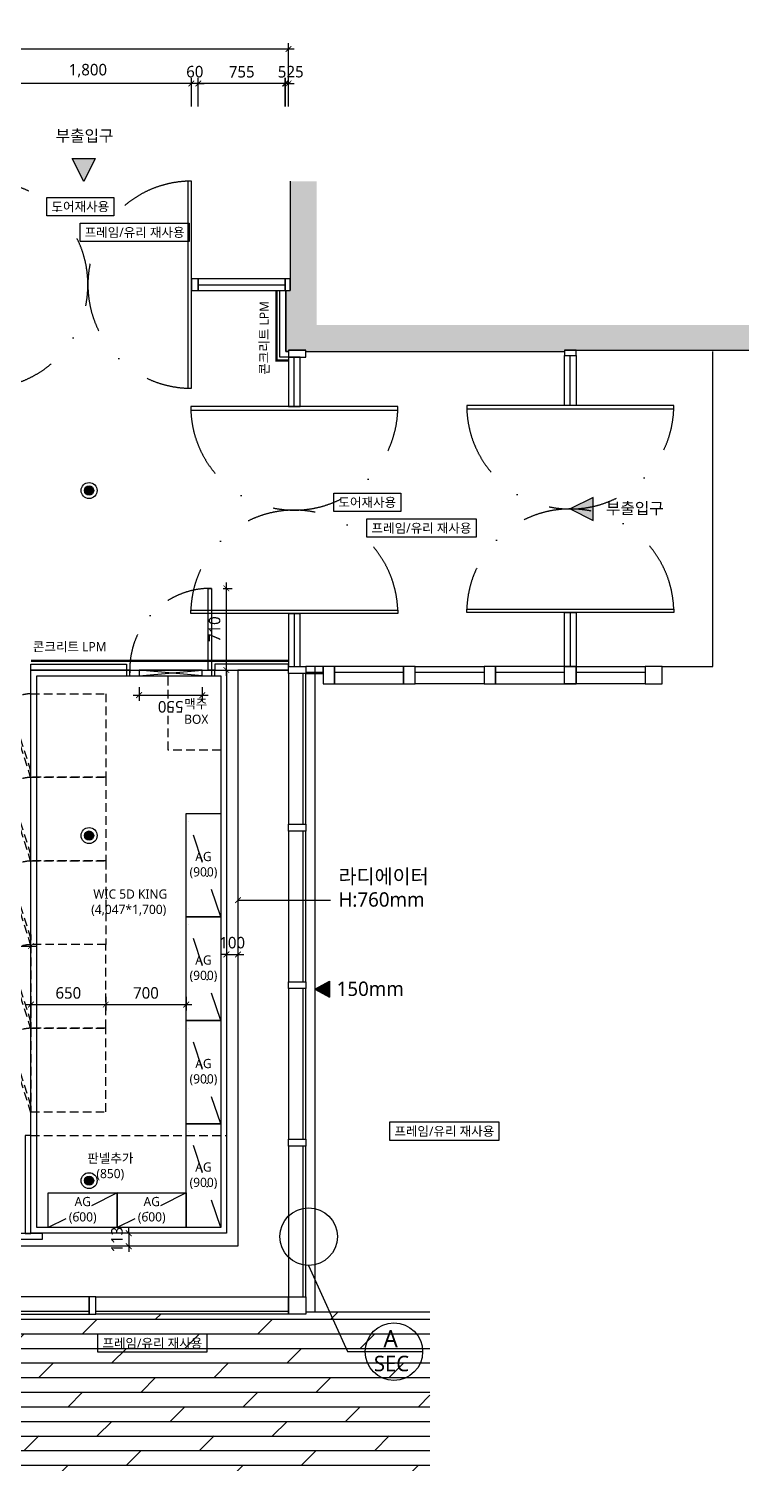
# Model space of a CAD drawing. Header units: millimetres. Extents: x 549809 to 590893, y -72589 to -33182.
# Drawn here: x 570831 to 577029, y -65355 to -52882 of the extents above; entities that cross this region are included whole.
import ezdxf

# ---------------------------------------------------------------- set-up
doc = ezdxf.new("R2010")
doc.units = ezdxf.units.MM
doc.linetypes.add('DASHDOT', pattern=[1, 0.5, -0.25, 0, -0.25])
doc.linetypes.add('HIDDEN', pattern=[0.375, 0.25, -0.125])
for name, color, linetype in [('CEILING', 2, 'Continuous'), ('DIM', 7, 'Continuous'), ('DOOR', 5, 'Continuous'), ('FUR', 6, 'Continuous'), ('HATCH', 6, 'Continuous'), ('LA', 8, 'Continuous'), ('LAYER2', 3, 'Continuous'), ('layout', 2, 'Continuous'), ('text', 7, 'Continuous'), ('TXT', 7, 'Continuous'), ('WALL', 2, 'Continuous'), ('WIN', 4, 'Continuous'), ('집기', 5, 'Continuous')]:
    doc.layers.add(name, color=color, linetype=linetype)
doc.styles.get("Standard").update_dxf_attribs({"font": 'malgun.ttf'})
doc.styles.add('맑은고딕', font='malgun.ttf')
doc.dimstyles.new('DIM_기본(50)', dxfattribs={"dimscale": 50, "dimtxt": 2, "dimasz": 1, "dimexe": 1, "dimexo": 2, "dimgap": 1, "dimtad": 1, "dimtoh": 1, "dimdec": 0, "dimzin": 0, "dimdsep": 46, "dimlunit": 6, "dimtxsty": '맑은고딕', "dimblk": 'ARCHTICK', "dimcen": 1, "dimdle": 1, "dimclrd": 1, "dimclre": 1, "dimclrt": 7, "dimadec": 0, "dimazin": 0, "dimtfac": 1, "dimtdec": 0, "dimtix": 1, "dimtmove": 2, "dimatfit": 3, "dimldrblk": 'ARCHTICK', "dimfxl": 1, "dimtolj": 1, "dimtzin": 0, "dimlwd": -1, "dimlwe": -1, "dimarcsym": 0})

# ---------------------------------------------------------------- blocks, each defined once
blk = doc.blocks.new('_ArchTick')
at = {"color": 0, "linetype": 'ByBlock', "const_width": 0.15}
blk.add_lwpolyline([(-0.5, -0.5), (0.5, 0.5)], dxfattribs=at)
blk = doc.blocks.new('*D414')
at = {"layer": 'Defpoints', "color": 0, "transparency": 16777216}
for p in [(573066, -53358), (573066, -53658), (573091, -53658)]:
    blk.add_point(p, dxfattribs=at)
at = {"layer": 'DIM', "color": 1, "transparency": 16777216}
for p, q in [((573066, -53358), (573016, -53358)), ((573066, -53558), (573066, -53308)), ((573091, -53358), (573066, -53358)), ((573091, -53558), (573091, -53308)), ((573091, -53358), (573141, -53358))]:
    blk.add_line(p, q, dxfattribs=at)
at = {"layer": 'DIM', "color": 1, "transparency": 16777216, "xscale": 50, "yscale": 50, "zscale": 50}
blk.add_blockref('_ArchTick', (573066, -53358), dxfattribs=at)
at = {"layer": 'DIM', "color": 1, "transparency": 16777216, "xscale": 50, "yscale": 50, "zscale": 50, "rotation": 180}
blk.add_blockref('_ArchTick', (573091, -53358), dxfattribs=at)
at = {"layer": 'DIM', "color": 7, "transparency": 16777216, "insert": (573148, -53256), "char_height": 100, "attachment_point": 5, "style": '맑은고딕'}
blk.add_mtext('\\A1;25', dxfattribs=at)
blk = doc.blocks.new('*D415')
at = {"layer": 'Defpoints', "color": 0, "transparency": 16777216}
for p in [(573061, -53358), (573061, -53658), (573066, -53658)]:
    blk.add_point(p, dxfattribs=at)
at = {"layer": 'DIM', "color": 1, "transparency": 16777216}
for p, q in [((573061, -53358), (573011, -53358)), ((573061, -53558), (573061, -53308)), ((573066, -53358), (573061, -53358)), ((573066, -53558), (573066, -53308)), ((573066, -53358), (573116, -53358))]:
    blk.add_line(p, q, dxfattribs=at)
at = {"layer": 'DIM', "color": 1, "transparency": 16777216, "xscale": 50, "yscale": 50, "zscale": 50}
blk.add_blockref('_ArchTick', (573061, -53358), dxfattribs=at)
at = {"layer": 'DIM', "color": 1, "transparency": 16777216, "xscale": 50, "yscale": 50, "zscale": 50, "rotation": 180}
blk.add_blockref('_ArchTick', (573066, -53358), dxfattribs=at)
at = {"layer": 'DIM', "color": 7, "transparency": 16777216, "insert": (573035, -53257), "char_height": 100, "attachment_point": 5, "style": '맑은고딕'}
blk.add_mtext('\\A1;5', dxfattribs=at)
blk = doc.blocks.new('*D416')
at = {"layer": 'Defpoints', "color": 0, "transparency": 16777216}
for p in [(572306, -53358), (572306, -53658), (573061, -53658)]:
    blk.add_point(p, dxfattribs=at)
at = {"layer": 'DIM', "color": 1, "transparency": 16777216}
for p, q in [((573111, -53358), (572256, -53358)), ((572306, -53558), (572306, -53308)), ((573061, -53558), (573061, -53308))]:
    blk.add_line(p, q, dxfattribs=at)
at = {"layer": 'DIM', "color": 1, "transparency": 16777216, "xscale": 50, "yscale": 50, "zscale": 50, "rotation": 180}
blk.add_blockref('_ArchTick', (572306, -53358), dxfattribs=at)
at = {"layer": 'DIM', "color": 1, "transparency": 16777216, "xscale": 50, "yscale": 50, "zscale": 50}
blk.add_blockref('_ArchTick', (573061, -53358), dxfattribs=at)
at = {"layer": 'DIM', "color": 7, "transparency": 16777216, "insert": (572684, -53257), "char_height": 100, "attachment_point": 5, "style": '맑은고딕'}
blk.add_mtext('\\A1;755', dxfattribs=at)
blk = doc.blocks.new('*D417')
at = {"layer": 'Defpoints', "color": 0, "transparency": 16777216}
for p in [(572246, -53358), (572246, -53658), (572306, -53658)]:
    blk.add_point(p, dxfattribs=at)
at = {"layer": 'DIM', "color": 1, "transparency": 16777216}
for p, q in [((572246, -53358), (572196, -53358)), ((572246, -53558), (572246, -53308)), ((572306, -53358), (572246, -53358)), ((572306, -53558), (572306, -53308)), ((572306, -53358), (572356, -53358))]:
    blk.add_line(p, q, dxfattribs=at)
at = {"layer": 'DIM', "color": 1, "transparency": 16777216, "xscale": 50, "yscale": 50, "zscale": 50}
blk.add_blockref('_ArchTick', (572246, -53358), dxfattribs=at)
at = {"layer": 'DIM', "color": 1, "transparency": 16777216, "xscale": 50, "yscale": 50, "zscale": 50, "rotation": 180}
blk.add_blockref('_ArchTick', (572306, -53358), dxfattribs=at)
at = {"layer": 'DIM', "color": 7, "transparency": 16777216, "insert": (572276, -53256), "char_height": 100, "attachment_point": 5, "style": '맑은고딕'}
blk.add_mtext('\\A1;60', dxfattribs=at)
blk = doc.blocks.new('*D418')
at = {"layer": 'Defpoints', "color": 0, "transparency": 16777216}
for p in [(570446, -53358), (570446, -53658), (572246, -53658)]:
    blk.add_point(p, dxfattribs=at)
at = {"layer": 'DIM', "color": 1, "transparency": 16777216}
for p, q in [((572296, -53358), (570396, -53358)), ((570446, -53558), (570446, -53308)), ((572246, -53558), (572246, -53308))]:
    blk.add_line(p, q, dxfattribs=at)
at = {"layer": 'DIM', "color": 1, "transparency": 16777216, "xscale": 50, "yscale": 50, "zscale": 50, "rotation": 180}
blk.add_blockref('_ArchTick', (570446, -53358), dxfattribs=at)
at = {"layer": 'DIM', "color": 1, "transparency": 16777216, "xscale": 50, "yscale": 50, "zscale": 50}
blk.add_blockref('_ArchTick', (572246, -53358), dxfattribs=at)
at = {"layer": 'DIM', "color": 7, "transparency": 16777216, "insert": (571346, -53247), "char_height": 100, "attachment_point": 5, "style": '맑은고딕'}
blk.add_mtext('\\A1;1,800', dxfattribs=at)
blk = doc.blocks.new('*D425')
at = {"layer": 'Defpoints', "color": 0, "transparency": 16777216}
for p in [(573091, -53058), (559256, -53658), (573091, -53658)]:
    blk.add_point(p, dxfattribs=at)
at = {"layer": 'DIM', "color": 1, "transparency": 16777216}
for p, q in [((559256, -53558), (559256, -53008)), ((573091, -53558), (573091, -53008)), ((559206, -53058), (573141, -53058))]:
    blk.add_line(p, q, dxfattribs=at)
at = {"layer": 'DIM', "color": 1, "transparency": 16777216, "xscale": 50, "yscale": 50, "zscale": 50, "rotation": 180}
blk.add_blockref('_ArchTick', (559256, -53058), dxfattribs=at)
at = {"layer": 'DIM', "color": 1, "transparency": 16777216, "xscale": 50, "yscale": 50, "zscale": 50}
blk.add_blockref('_ArchTick', (573091, -53058), dxfattribs=at)
at = {"layer": 'DIM', "color": 7, "transparency": 16777216, "insert": (566174, -52947), "char_height": 100, "attachment_point": 5, "style": '맑은고딕'}
blk.add_mtext('\\A1;13,835', dxfattribs=at)
blk = doc.blocks.new('SDFASGASD')
at = {"layer": 'LAYER2'}
h = blk.add_hatch(color=4, dxfattribs=at)
h.dxf.hatch_style = 1
edge = h.paths.add_edge_path()
edge.add_arc((332844, -186723), 50, 0, 360)
at = {"layer": 'LA', "color": 2, "ltscale": 200}
blk.add_circle((332844, -186723), 86.4, dxfattribs=at)
at = {"layer": 'LAYER2', "color": 2}
blk.add_circle((332844, -186723), 50, dxfattribs=at)
blk = doc.blocks.new('watererer')
at = {"layer": 'CEILING', "color": 4, "xscale": 0.8, "yscale": 0.8, "zscale": 0.8}
for p in [(266668, 81653), (269368, 81653), (272068, 81653), (274768, 81653), (277468, 81653), (266668, 78653), (269368, 78653), (272068, 78653), (274768, 78653), (277468, 78653), (266668, 75653), (269368, 75653), (272068, 75653), (274768, 75653), (277468, 75653)]:
    blk.add_blockref('SDFASGASD', p, dxfattribs=at)
blk = doc.blocks.new('SECAAAAAAAAAAAAAAAAAAAAA')
at = {"layer": 'layout', "color": 7}
for p, q in [((536541, -74462), (536878, -75212)), ((536878, -75212), (537533, -75212))]:
    blk.add_line(p, q, dxfattribs=at)
for centre in [(536541, -74212), (537283, -75212)]:
    blk.add_circle(centre, 250, dxfattribs=at)
at = {"layer": 'layout', "color": 7, "style": '맑은고딕'}
for s, height, p in [('A', 150, (537192, -75174)), ('SEC', 135, (537109, -75383))]:
    blk.add_text(s, height=height, dxfattribs=at).set_placement(p)
blk = doc.blocks.new('*D254')
at = {"color": 1, "transparency": 16777216}
for p, q in [((587210, -72195), (587960, -72195)), ((587260, -72127), (587260, -72245)), ((587910, -72127), (587910, -72245))]:
    blk.add_line(p, q, dxfattribs=at)
at = {"layer": 'Defpoints', "color": 0, "transparency": 16777216}
for p in [(587260, -72027), (587910, -72027), (587910, -72195)]:
    blk.add_point(p, dxfattribs=at)
at = {"color": 1, "transparency": 16777216, "xscale": 50, "yscale": 50, "zscale": 50, "rotation": 180}
blk.add_blockref('_ArchTick', (587260, -72195), dxfattribs=at)
at = {"color": 1, "transparency": 16777216, "xscale": 50, "yscale": 50, "zscale": 50}
blk.add_blockref('_ArchTick', (587910, -72195), dxfattribs=at)
at = {"color": 7, "transparency": 16777216, "insert": (587585, -72094), "char_height": 100, "attachment_point": 5, "style": '맑은고딕'}
blk.add_mtext('\\A1;650', dxfattribs=at)
blk = doc.blocks.new('*D255')
at = {"color": 1, "transparency": 16777216}
for p, q in [((587860, -72195), (588660, -72195)), ((587910, -72127), (587910, -72245)), ((588610, -72127), (588610, -72245))]:
    blk.add_line(p, q, dxfattribs=at)
at = {"layer": 'Defpoints', "color": 0, "transparency": 16777216}
for p in [(587910, -72027), (588610, -72027), (588610, -72195)]:
    blk.add_point(p, dxfattribs=at)
at = {"color": 1, "transparency": 16777216, "xscale": 50, "yscale": 50, "zscale": 50, "rotation": 180}
blk.add_blockref('_ArchTick', (587910, -72195), dxfattribs=at)
at = {"color": 1, "transparency": 16777216, "xscale": 50, "yscale": 50, "zscale": 50}
blk.add_blockref('_ArchTick', (588610, -72195), dxfattribs=at)
at = {"color": 7, "transparency": 16777216, "insert": (588260, -72094), "char_height": 100, "attachment_point": 5, "style": '맑은고딕'}
blk.add_mtext('\\A1;700', dxfattribs=at)
blk = doc.blocks.new('*D256')
at = {"color": 1, "transparency": 16777216}
for p, q in [((588200, -69436), (588200, -69554)), ((588750, -69436), (588750, -69554)), ((588150, -69504), (588800, -69504))]:
    blk.add_line(p, q, dxfattribs=at)
at = {"layer": 'Defpoints', "color": 0, "transparency": 16777216}
for p in [(588200, -69336), (588750, -69336), (588750, -69504)]:
    blk.add_point(p, dxfattribs=at)
at = {"color": 1, "transparency": 16777216, "xscale": 50, "yscale": 50, "zscale": 50, "rotation": 180}
blk.add_blockref('_ArchTick', (588200, -69504), dxfattribs=at)
at = {"color": 1, "transparency": 16777216, "xscale": 50, "yscale": 50, "zscale": 50}
blk.add_blockref('_ArchTick', (588750, -69504), dxfattribs=at)
at = {"color": 7, "transparency": 16777216, "insert": (588475, -69605), "char_height": 100, "attachment_point": 5, "rotation": 180, "style": '맑은고딕'}
blk.add_mtext('\\A1;550', dxfattribs=at)
blk = doc.blocks.new('*D257')
at = {"color": 1, "transparency": 16777216}
for p, q in [((588930, -68576), (589009, -68576)), ((588959, -69336), (588959, -68526)), ((588930, -69286), (589009, -69286))]:
    blk.add_line(p, q, dxfattribs=at)
at = {"layer": 'Defpoints', "color": 0, "transparency": 16777216}
for p in [(588830, -68576), (588959, -68576), (588830, -69286)]:
    blk.add_point(p, dxfattribs=at)
at = {"color": 1, "transparency": 16777216, "xscale": 50, "yscale": 50, "zscale": 50}
for p, rotation in [((588959, -68576), 90), ((588959, -69286), 270)]:
    blk.add_blockref('_ArchTick', p, dxfattribs=dict(at, rotation=rotation))
at = {"color": 7, "transparency": 16777216, "insert": (588857, -68931), "char_height": 100, "attachment_point": 5, "rotation": 90, "style": '맑은고딕'}
blk.add_mtext('\\A1;710', dxfattribs=at)
blk = doc.blocks.new('*D446')
at = {"color": 1, "transparency": 16777216}
for p, q in [((572551, -60831), (572551, -60881)), ((572651, -60831), (572651, -60881)), ((572551, -60931), (572501, -60931)), ((572551, -60931), (572651, -60931)), ((572651, -60931), (572701, -60931))]:
    blk.add_line(p, q, dxfattribs=at)
at = {"layer": 'Defpoints', "color": 0, "transparency": 16777216}
for p in [(572551, -60931), (572651, -60931), (572651, -60931)]:
    blk.add_point(p, dxfattribs=at)
at = {"color": 1, "transparency": 16777216, "xscale": 50, "yscale": 50, "zscale": 50}
blk.add_blockref('_ArchTick', (572551, -60931), dxfattribs=at)
at = {"color": 1, "transparency": 16777216, "xscale": 50, "yscale": 50, "zscale": 50, "rotation": 180}
blk.add_blockref('_ArchTick', (572651, -60931), dxfattribs=at)
at = {"color": 7, "transparency": 16777216, "insert": (572601, -60829), "char_height": 100, "attachment_point": 5, "style": '맑은고딕'}
blk.add_mtext('\\A1;100', dxfattribs=at)
blk = doc.blocks.new('*D454')
at = {"color": 1, "transparency": 16777216}
for p, q in [((569506, -60858), (570901, -60858)), ((569556, -60758), (569556, -60808)), ((570851, -60758), (570851, -60808))]:
    blk.add_line(p, q, dxfattribs=at)
at = {"layer": 'Defpoints', "color": 0, "transparency": 16777216}
for p in [(569556, -60858), (570851, -60858), (570851, -60858)]:
    blk.add_point(p, dxfattribs=at)
at = {"color": 1, "transparency": 16777216, "xscale": 50, "yscale": 50, "zscale": 50, "rotation": 180}
blk.add_blockref('_ArchTick', (569556, -60858), dxfattribs=at)
at = {"color": 1, "transparency": 16777216, "xscale": 50, "yscale": 50, "zscale": 50}
blk.add_blockref('_ArchTick', (570851, -60858), dxfattribs=at)
at = {"color": 7, "transparency": 16777216, "insert": (570204, -60747), "char_height": 100, "attachment_point": 5, "style": '맑은고딕'}
blk.add_mtext('\\A1;1,295', dxfattribs=at)
blk = doc.blocks.new('*D460')
at = {"color": 1, "transparency": 16777216}
for p, q in [((571701, -63355), (571701, -63305)), ((571701, -63355), (571701, -63468)), ((571801, -63355), (571751, -63355)), ((571701, -63468), (571701, -63518)), ((571801, -63468), (571751, -63468))]:
    blk.add_line(p, q, dxfattribs=at)
at = {"layer": 'Defpoints', "color": 0, "transparency": 16777216}
for p in [(571701, -63355), (571701, -63468), (571701, -63468)]:
    blk.add_point(p, dxfattribs=at)
at = {"color": 1, "transparency": 16777216, "xscale": 50, "yscale": 50, "zscale": 50}
for p, rotation in [((571701, -63355), 270), ((571701, -63468), 90)]:
    blk.add_blockref('_ArchTick', p, dxfattribs=dict(at, rotation=rotation))
at = {"color": 7, "transparency": 16777216, "insert": (571599, -63411), "char_height": 100, "attachment_point": 5, "rotation": 90, "style": '맑은고딕'}
blk.add_mtext('\\A1;113', dxfattribs=at)
blk = doc.blocks.new('ae5styfjksrtxfgjhrstfgvjhkfyhilkuohij')
at = {"layer": 'DOOR', "color": 8}
for p, q in [((588750.1, -69335.7), (588200.1, -69285.7)), ((588200.1, -69335.7), (588750.1, -69285.7))]:
    blk.add_line(p, q, dxfattribs=at)
at = {"layer": '집기', "color": 8, "linetype": 'HIDDEN', "ltscale": 300}
for p, q in [((587063.1, -69551), (587044.2, -69557.4)), ((587260.1, -70228.7), (587044.2, -69557.4)), ((587260.1, -70166.6), (587063.1, -69551)), ((587063.1, -70278), (587044.2, -70284.4)), ((587260.1, -70955.7), (587044.2, -70284.4)), ((587260.1, -70893.6), (587063.1, -70278)), ((587063.1, -71005), (587044.2, -71011.4)), ((587260.1, -71682.7), (587044.2, -71011.4)), ((587260.1, -71620.6), (587063.1, -71005)), ((587063.1, -71732), (587044.2, -71738.4)), ((587260.1, -72409.7), (587044.2, -71738.4)), ((587260.1, -72347.6), (587063.1, -71732)), ((587063.1, -72459), (587044.2, -72465.4)), ((587260.1, -73136.7), (587044.2, -72465.4)), ((587260.1, -73074.6), (587063.1, -72459))]:
    blk.add_line(p, q, dxfattribs=at)
at = {"layer": '집기', "color": 8, "linetype": 'DASHDOT', "ltscale": 500}
for p, q in [((588910.1, -71432.7), (588610.1, -70532.7)), ((588910.1, -72332.7), (588610.1, -71432.7)), ((588910.1, -73232.7), (588610.1, -72332.7)), ((588910.1, -74132.7), (588610.1, -73232.7)), ((588010.1, -73832.7), (587410.1, -74132.7)), ((588610.1, -73832.7), (588010.1, -74132.7))]:
    blk.add_line(p, q, dxfattribs=at)
at = {"layer": '집기', "color": 7}
blk.add_lwpolyline([(588800.1, -69285.7), (588800.1, -68575.7), (588830.1, -68575.7), (588830.1, -69285.7)], close=True, dxfattribs=at)
at = {"layer": '집기', "color": 5}
for points in [[(588960.1, -69285.7), (588960.1, -74182.7), (587260.1, -74182.7), (587260.1, -69285.7)], [(588910.1, -69335.7), (588910.1, -74132.7), (587310.1, -74132.7), (587310.1, -69335.7)]]:
    blk.add_lwpolyline(points, close=True, dxfattribs=at)
at = {"layer": '집기', "color": 6}
for points in [[(588090.1, -69335.7), (588120.1, -69335.7), (588120.1, -69285.7), (588090.1, -69285.7)], [(588830.1, -69335.7), (588860.1, -69335.7), (588860.1, -69285.7), (588830.1, -69285.7)]]:
    blk.add_lwpolyline(points, close=True, dxfattribs=at)
at = {"layer": '집기', "color": 1}
blk.add_lwpolyline([(588200.1, -69335.7), (588750.1, -69335.7), (588750.1, -69285.7), (588200.1, -69285.7)], close=True, dxfattribs=at)
at = {"layer": '집기', "color": 8, "linetype": 'HIDDEN', "ltscale": 300}
for points in [[(588451.9, -69335.7), (588910.1, -69335.7), (588910.1, -69982.7), (588451.9, -69982.7)], [(587910.1, -69491.7), (587910.1, -70218.7), (587260.1, -70218.7), (587260.1, -69491.7)], [(587910.1, -70218.7), (587910.1, -70945.7), (587260.1, -70945.7), (587260.1, -70218.7)], [(587910.1, -70945.7), (587910.1, -71672.7), (587260.1, -71672.7), (587260.1, -70945.7)], [(587910.1, -72399.7), (587910.1, -71672.7), (587260.1, -71672.7), (587260.1, -72399.7)], [(587910.1, -73126.7), (587910.1, -72399.7), (587260.1, -72399.7), (587260.1, -73126.7)]]:
    blk.add_lwpolyline(points, close=True, dxfattribs=at)
at = {"layer": '집기', "color": 1, "linetype": 'Continuous', "ltscale": 300}
for points in [[(588910.1, -71432.7), (588610.1, -71432.7), (588610.1, -70532.7), (588910.1, -70532.7)], [(588910.1, -72332.7), (588610.1, -72332.7), (588610.1, -71432.7), (588910.1, -71432.7)], [(588910.1, -73232.7), (588610.1, -73232.7), (588610.1, -72332.7), (588910.1, -72332.7)], [(588910.1, -74132.7), (588610.1, -74132.7), (588610.1, -73232.7), (588910.1, -73232.7)], [(588010.1, -73832.7), (588010.1, -74132.7), (587410.1, -74132.7), (587410.1, -73832.7)], [(588610.1, -73832.7), (588610.1, -74132.7), (588010.1, -74132.7), (588010.1, -73832.7)]]:
    blk.add_lwpolyline(points, close=True, dxfattribs=at)
at = {"layer": '집기', "color": 4, "linetype": 'HIDDEN', "ltscale": 300}
blk.add_lwpolyline([(587260.1, -73332.7), (588960.1, -73332.7)], dxfattribs=at)
at = {"layer": '집기', "color": 1, "linetype": 'DASHDOT', "ltscale": 800}
blk.add_arc((588821.8, -69278.1), 702.4, 89.32191, 182.66045, dxfattribs=at)
at = {"layer": '집기', "color": 8, "linetype": 'HIDDEN', "ltscale": 300}
for centre in [(587282.8, -69924.2), (587282.8, -70651.2), (587282.8, -71378.2), (587282.8, -72105.2), (587282.8, -72832.2)]:
    blk.add_arc(centre, 433.1, 93.01471, 120.4927, dxfattribs=at)
at = {"layer": '집기', "color": 7, "insert": (588592.4, -69540.3), "char_height": 80, "width": 905.136, "attachment_point": 1, "style": '맑은고딕'}
blk.add_mtext('맥주\\PBOX', dxfattribs=at)
at = {"layer": '집기', "color": 7, "char_height": 80, "attachment_point": 5, "style": '맑은고딕'}
for s, insert in [('AG\\P(900)', (588760.1, -70982.7)), ('\\pxqc; WIC 5D KING\\P(4,047*1,700)', (588110.1, -71309.2)), ('AG\\P(900)', (588760.1, -71882.7)), ('AG\\P(900)', (588760.1, -72782.7)), ('AG\\P(900)', (588760.1, -73682.7)), ('AG\\P(600)', (587710.1, -73982.7)), ('AG\\P(600)', (588310.1, -73982.7))]:
    blk.add_mtext(s, dxfattribs=dict(at, insert=insert))
at = {"color": 1}
dim = blk.add_linear_dim(base=(588958.9, -68575.7), p1=(588830.1, -69285.7), p2=(588830.1, -68575.7), angle=90, dimstyle='DIM_기본(50)', dxfattribs=at)
dim.commit()
dim.dimension.update_dxf_attribs({"geometry": '*D257', "text_midpoint": (588856.9, -68930.7)})
for base, p1, p2, picture, middle in [((588750.1, -69503.7), (588200.1, -69335.7), (588750.1, -69335.7), '*D256', (588475.1, -69605.4)), ((587910.1, -72195.2), (587260.1, -72027.2), (587910.1, -72027.2), '*D254', (587585.1, -72093.5)), ((588610.1, -72195.2), (587910.1, -72027.2), (588610.1, -72027.2), '*D255', (588260.1, -72093.5))]:
    dim = blk.add_linear_dim(base=base, p1=p1, p2=p2, dimstyle='DIM_기본(50)', dxfattribs=at)
    dim.commit()
    dim.dimension.update_dxf_attribs({"geometry": picture, "text_midpoint": middle})

msp = doc.modelspace()

# ---------------------------------------------------------------- hatches: boundary and pattern name
at = {"layer": 'HATCH'}
h = msp.add_hatch(dxfattribs=at)
h.set_pattern_fill('ANSI33', color=8, scale=25)
h.set_pattern_definition([(45, (27613.27, 10827.93), (-112.2532, 112.2532), []), (45, (27725.52, 10827.93), (-112.2532, 112.2532), [79.375, -39.6875])])
h.paths.add_polyline_path([(568486.2, -55557.8), (568486.2, -55097.8), (562381.2, -55097.8), (562381.2, -55767.8), (562621.2, -55767.8), (562621.2, -55557.8)])
h.paths.add_polyline_path([(573336.2, -55457.8), (573336.2, -54207.8), (573106.2, -54207.8), (573106.2, -55157.8), (573066.2, -55157.8), (573066.2, -55687.8), (573091.2, -55687.8), (573091.2, -55677.8), (573241.2, -55677.8), (573241.2, -55687.8), (575491.2, -55687.8), (575491.2, -55677.8), (577281.2, -55677.8), (577281.2, -55457.8)])
h.paths.add_polyline_path([(558581.2, -55767.8), (558581.2, -55637.8), (559981.2, -55637.8), (559981.2, -55767.8), (561321.2, -55767.8), (561321.2, -55097.8), (558256.2, -55097.8), (558256.2, -55767.8)])
h = msp.add_hatch(dxfattribs=at)
h.set_pattern_fill('DOLMIT', color=8, scale=20, style=0)
h.set_pattern_definition([(0, (27613.27, 10827.93), (0, 127), []), (45, (27613.27, 10827.93), (-253.99983, 253.99983), [179.60512, -359.21024])])
h.paths.add_polyline_path([(574321.2, -66732.8), (574321.2, -64037.8), (573241.2, -64037.8), (573241.2, -64057.8), (569611.2, -64057.8), (569611.2, -64357.8), (569511.2, -64457.8), (568651.2, -64457.8), (568551.2, -64357.8), (568551.2, -64017.8), (568541.2, -64017.8), (568481.2, -64017.8), (568451.2, -63997.8), (565496.2, -63997.8), (565496.2, -64017.8), (565411.2, -64017.8), (565411.2, -63997.8), (562451.2, -63997.8), (562451.2, -64017.8), (562381.2, -64017.8), (562381.2, -64357.8), (562281.2, -64457.8), (561621.2, -64457.8), (561621.2, -66732.8)])
at = {"layer": 'layout'}
h = msp.add_hatch(color=1, dxfattribs=at)
h.dxf.hatch_style = 1
h.paths.add_polyline_path([(571310.7, -54210.9), (571210.7, -54010.9), (571410.7, -54010.9)])
h = msp.add_hatch(color=1, dxfattribs=at)
h.dxf.hatch_style = 1
h.paths.add_polyline_path([(575541.2, -57057.8), (575741.2, -57157.8), (575741.2, -56957.8)])
at = {"layer": 'TXT', "ltscale": 0.5}
msp.add_hatch(color=256, dxfattribs=at).paths.add_polyline_path([(573447.7, -61163.2), (573447.7, -61302.4), (573321.2, -61232.8)])

# ---------------------------------------------------------------- linework, layer by layer
at = {"color": 4}
for points in [[(572246.2, -55157.8), (572306.2, -55157.8), (572306.2, -55057.8), (572246.2, -55057.8)], [(573061.2, -55057.8), (572306.2, -55057.8), (572306.2, -55157.8), (573061.2, -55157.8)], [(573061.2, -55157.8), (573106.2, -55157.8), (573106.2, -55057.8), (573061.2, -55057.8)], [(573091.2, -55737.8), (573241.2, -55737.8), (573241.2, -55677.8), (573091.2, -55677.8)], [(573091.2, -56167.8), (573191.2, -56167.8), (573191.2, -55737.8), (573091.2, -55737.8)], [(575491.2, -55722.8), (575591.2, -55722.8), (575591.2, -55677.8), (575491.2, -55677.8)], [(575491.2, -55722.8), (575591.2, -55722.8), (575591.2, -56157.8), (575491.2, -56157.8)], [(573091.2, -58427.8), (573191.2, -58427.8), (573191.2, -57967.8), (573091.2, -57967.8)], [(575491.2, -57957.8), (575591.2, -57957.8), (575591.2, -58427.8), (575491.2, -58427.8)], [(573091.2, -58427.8), (573241.2, -58427.8), (573241.2, -58487.8), (573091.2, -58487.8)], [(573091.2, -59797.8), (573241.2, -59797.8), (573241.2, -58487.8), (573091.2, -58487.8)], [(573241.2, -58487.8), (573391.2, -58487.8), (573391.2, -58427.8), (573241.2, -58427.8)], [(573391.2, -58577.8), (573491.2, -58577.8), (573491.2, -58427.8), (573391.2, -58427.8)], [(573491.2, -58577.8), (574091.2, -58577.8), (574091.2, -58427.8), (573491.2, -58427.8)], [(574091.2, -58577.8), (574191.2, -58577.8), (574191.2, -58427.8), (574091.2, -58427.8)], [(574191.2, -58427.8), (574791.2, -58427.8), (574791.2, -58577.8), (574191.2, -58577.8)], [(574791.2, -58577.8), (574891.2, -58577.8), (574891.2, -58427.8), (574791.2, -58427.8)], [(574891.2, -58577.8), (575491.2, -58577.8), (575491.2, -58427.8), (574891.2, -58427.8)], [(575491.2, -58427.8), (575591.2, -58427.8), (575591.2, -58577.8), (575491.2, -58577.8)], [(575591.2, -58427.8), (576191.2, -58427.8), (576191.2, -58577.8), (575591.2, -58577.8)], [(576191.2, -58577.8), (576341.2, -58577.8), (576341.2, -58427.8), (576191.2, -58427.8)], [(573091.2, -59797.8), (573241.2, -59797.8), (573241.2, -59857.8), (573091.2, -59857.8)], [(573091.2, -61167.8), (573241.2, -61167.8), (573241.2, -59857.8), (573091.2, -59857.8)], [(573091.2, -61167.8), (573241.2, -61167.8), (573241.2, -61227.8), (573091.2, -61227.8)], [(573091.2, -62537.8), (573241.2, -62537.8), (573241.2, -61227.8), (573091.2, -61227.8)], [(573091.2, -62537.8), (573241.2, -62537.8), (573241.2, -62597.8), (573091.2, -62597.8)], [(573091.2, -63907.8), (573241.2, -63907.8), (573241.2, -62597.8), (573091.2, -62597.8)], [(569681.2, -64057.8), (571356.2, -64057.8), (571356.2, -63907.8), (569681.2, -63907.8)], [(571356.2, -64057.8), (571416.2, -64057.8), (571416.2, -63907.8), (571356.2, -63907.8)], [(571416.2, -63907.8), (573091.2, -63907.8), (573091.2, -64057.8), (571416.2, -64057.8)], [(573091.2, -63907.8), (573241.2, -63907.8), (573241.2, -64057.8), (573091.2, -64057.8)]]:
    msp.add_lwpolyline(points, close=True, dxfattribs=at)
at = {"color": 3}
for points in [[(573091.2, -55737.8), (573016.2, -55737.8), (573016.2, -55157.8)], [(573091.2, -55687.8), (573066.2, -55687.8), (573066.2, -55157.8)]]:
    msp.add_lwpolyline(points, dxfattribs=at)
for points in [[(571681.2, -58457.8), (570851.2, -58457.8), (570851.2, -58407.8), (571681.2, -58407.8)], [(572451.2, -58457.8), (573091.2, -58457.8), (573091.2, -58407.8), (572451.2, -58407.8)], [(570851.2, -62504.8), (570801.2, -62504.8), (570801.2, -63357.8), (570851.2, -63357.8)], [(568486.2, -63867.8), (568536.2, -63867.8), (568536.2, -63407.8), (570951.2, -63407.8), (570951.2, -63357.8), (568486.2, -63357.8)]]:
    msp.add_lwpolyline(points, close=True, dxfattribs=at)
at = {"layer": 'DOOR', "color": 4, "linetype": 'ByBlock', "ltscale": 400}
for points in [[(572216.2, -54207.8), (572216.2, -56007.8), (572246.2, -56007.8), (572246.2, -54207.8)], [(572241.2, -56197.8), (574041.2, -56197.8), (574041.2, -56167.8), (572241.2, -56167.8)], [(574641.2, -56187.8), (576441.2, -56187.8), (576441.2, -56157.8), (574641.2, -56157.8)], [(572241.2, -57937.8), (574041.2, -57937.8), (574041.2, -57967.8), (572241.2, -57967.8)], [(574641.2, -57927.8), (576441.2, -57927.8), (576441.2, -57957.8), (574641.2, -57957.8)]]:
    msp.add_lwpolyline(points, close=True, dxfattribs=at)
at = {"layer": 'DOOR', "color": 1, "linetype": 'DASHDOT', "ltscale": 1200}
for centre, start, end in [((570445.7, -55107.8), 271.94204, 88.05796), ((572246.7, -55107.8), 91.94204, 268.05796), ((573141.2, -56167.2), 181.94204, 358.05796), ((575541.2, -56157.2), 181.94204, 358.05796), ((573141.2, -57968.3), 1.94204, 178.05796), ((575541.2, -57958.3), 1.94204, 178.05796)]:
    msp.add_arc(centre, 900.5, start, end, dxfattribs=at)
at = {"layer": 'layout', "color": 1}
for p, q in [((576781.2, -58427.8), (576781.2, -55687.8)), ((573321.2, -58427.8), (573321.2, -64037.8)), ((576341.2, -58427.8), (576781.2, -58427.8))]:
    msp.add_line(p, q, dxfattribs=at)
for points in [[(571310.7, -54210.9), (571210.7, -54010.9), (571410.7, -54010.9), (571310.7, -54210.9)], [(575541.2, -57057.8), (575741.2, -57157.8), (575741.2, -56957.8), (575541.2, -57057.8)]]:
    msp.add_lwpolyline(points, dxfattribs=at)
at = {"layer": 'layout', "color": 8, "linetype": 'HIDDEN', "ltscale": 500, "const_width": 20}
for points in [[(573091.2, -55767.8), (572986.2, -55767.8), (572986.2, -55157.8)], [(573091.2, -58377.8), (570851.2, -58377.8)]]:
    msp.add_lwpolyline(points, dxfattribs=at)
at = {"layer": 'TXT', "ltscale": 0.5}
for p, q in [((573321.2, -61232.8), (573447.7, -61163.2)), ((573321.2, -61232.8), (573447.7, -61302.4)), ((573447.7, -61163.2), (573447.7, -61302.4))]:
    msp.add_line(p, q, dxfattribs=at)
at = {"layer": 'WALL'}
for p, q in [((573106.2, -54207.8), (573106.2, -55157.8)), ((573066.2, -55157.8), (573066.2, -55687.8)), ((573066.2, -55687.8), (573091.2, -55687.8)), ((573091.2, -55677.8), (573241.2, -55677.8)), ((573241.2, -55687.8), (575491.2, -55687.8)), ((575491.2, -55677.8), (577281.2, -55677.8))]:
    msp.add_line(p, q, dxfattribs=at)
at = {"layer": 'WIN'}
for p, q in [((572306.2, -55107.8), (573061.2, -55107.8)), ((573141.2, -56167.8), (573141.2, -55737.8)), ((575541.2, -56157.8), (575541.2, -55722.8)), ((573091.2, -56167.8), (573191.2, -56167.8)), ((573091.2, -57967.8), (573191.2, -57967.8)), ((573141.2, -57967.8), (573141.2, -58427.8)), ((575591.2, -57957.8), (575491.2, -57957.8)), ((575541.2, -57957.8), (575541.2, -58427.8)), ((573216.2, -58487.8), (573216.2, -59797.8)), ((573241.2, -58477.8), (573391.2, -58477.8)), ((573491.2, -58477.8), (574091.2, -58477.8)), ((574191.2, -58477.8), (574791.2, -58477.8)), ((574891.2, -58477.8), (575491.2, -58477.8)), ((575591.2, -58477.8), (576191.2, -58477.8)), ((573391.2, -58577.8), (573491.2, -58577.8)), ((574091.2, -58577.8), (574191.2, -58577.8)), ((574791.2, -58577.8), (574891.2, -58577.8)), ((575491.2, -58577.8), (575591.2, -58577.8)), ((573216.2, -59857.8), (573216.2, -61167.8)), ((573216.2, -61227.8), (573216.2, -62537.8)), ((573216.2, -62597.8), (573216.2, -63907.8)), ((569681.2, -64032.8), (571356.2, -64032.8)), ((571416.2, -64032.8), (573091.2, -64032.8)), ((573241.2, -64037.8), (574321.2, -64037.8))]:
    msp.add_line(p, q, dxfattribs=at)
at = {"layer": '집기'}
msp.add_lwpolyline([(573091.2, -58457.8), (572651.2, -58457.8), (572651.2, -63467.8), (569621.2, -63467.8)], dxfattribs=at)

# ---------------------------------------------------------------- block references
at = {"color": 3}
for name, p in [('ae5styfjksrtxfgjhrstfgvjhkfyhilkuohij', (-16408.8, 10827.9)), ('SECAAAAAAAAAAAAAAAAAAAAA', (36724.5, 10827.9))]:
    msp.add_blockref(name, p, dxfattribs=at)
at = {"layer": 'WALL'}
msp.add_blockref('watererer', (27613.3, 10827.9), dxfattribs=at)

# ---------------------------------------------------------------- texts
at = {"layer": 'FUR', "color": 7, "char_height": 100, "width": 964.574, "attachment_point": 5, "style": '맑은고딕'}
for insert in [(571317.4, -53818.1), (576103, -57057.6, 3718.9)]:
    msp.add_mtext('부출입구', dxfattribs=dict(at, insert=insert))
at = {"layer": 'FUR', "color": 10, "char_height": 80, "attachment_point": 2, "style": '맑은고딕', "bg_fill": 16, "box_fill_scale": 1.5, "bg_fill_color": 256, "bg_fill_transparency": 0}
for insert in [(571280.4, -54388.6), (573775.7, -56959.9)]:
    msp.add_mtext('{\\C7;도어재사용}', dxfattribs=dict(at, insert=insert))
at = {"layer": 'layout', "color": 8, "linetype": 'HIDDEN', "ltscale": 500, "insert": (572838.6, -55890.6), "char_height": 80, "width": 763.299, "attachment_point": 1, "rotation": 90, "style": '맑은고딕'}
msp.add_mtext('콘크리트 LPM', dxfattribs=at)
at = {"layer": 'layout', "color": 8, "linetype": 'HIDDEN', "ltscale": 500, "insert": (570867.6, -58214.5), "char_height": 80, "attachment_point": 1, "style": '맑은고딕'}
msp.add_mtext('콘크리트 LPM', dxfattribs=at)
at = {"layer": 'text', "color": 10, "char_height": 80, "attachment_point": 1, "style": '맑은고딕', "bg_fill": 16, "box_fill_scale": 1.5, "bg_fill_color": 256, "bg_fill_transparency": 0}
for insert in [(571317.5, -54612.5), (573812.9, -57183.9), (574011.2, -62427.7), (571472.5, -64270.1)]:
    msp.add_mtext('\\pxqc;{\\C0;프레임/유리 재사용}', dxfattribs=dict(at, insert=insert))
at = {"layer": 'TXT', "ltscale": 0.5}
for s, p in [('라디에이터', (573525.7, -60315.5)), ('H:760mm', (573525.7, -60515.5)), ('150mm', (573509.6, -61291.7))]:
    msp.add_text(s, height=125, dxfattribs=at).set_placement(p)
at = {"layer": '집기', "color": 7, "insert": (571541, -62778.2), "char_height": 80, "attachment_point": 5, "style": '맑은고딕'}
msp.add_mtext('판넬추가\\P(850)', dxfattribs=at)

# ---------------------------------------------------------------- dimensions: what is measured, and where the dimension line sits
at = {"color": 3}
for base, p1, p2, picture, middle in [((570851.2, -60857.8), (569556.2, -60857.8), (570851.2, -60857.8), '*D454', (570203.7, -60747.4)), ((572651.2, -60931.3), (572551.2, -60931.3), (572651.2, -60931.3), '*D446', (572601.2, -60829.3))]:
    dim = msp.add_linear_dim(base=base, p1=p1, p2=p2, dimstyle='DIM_기본(50)', dxfattribs=at)
    dim.commit()
    dim.dimension.update_dxf_attribs({"geometry": picture, "text_midpoint": middle})
dim = msp.add_linear_dim(base=(571701.2, -63467.8), p1=(571701.2, -63354.8), p2=(571701.2, -63467.8), angle=90, dimstyle='DIM_기본(50)', dxfattribs=at)
dim.commit()
dim.dimension.update_dxf_attribs({"geometry": '*D460', "text_midpoint": (571599.3, -63411.3)})
at = {"layer": 'DIM'}
for base, p1, p2, picture, middle in [((573091.2, -53057.8), (559256.2, -53657.8), (573091.2, -53657.8), '*D425', (566173.7, -52947.4)), ((570446.2, -53357.8), (572246.2, -53657.8), (570446.2, -53657.8), '*D418', (571346.2, -53247.4)), ((572246.2, -53357.8), (572306.2, -53657.8), (572246.2, -53657.8), '*D417', (572276.2, -53256.1)), ((572306.2, -53357.8), (573061.2, -53657.8), (572306.2, -53657.8), '*D416', (572683.7, -53256.9))]:
    dim = msp.add_linear_dim(base=base, p1=p1, p2=p2, dimstyle='DIM_기본(50)', dxfattribs=at)
    dim.commit()
    dim.dimension.update_dxf_attribs({"geometry": picture, "text_midpoint": middle})
for base, p1, p2, picture, middle in [((573061.2, -53357.8), (573066.2, -53657.8), (573061.2, -53657.8), '*D415', (573034.5, -53256.9)), ((573066.2, -53357.8), (573091.2, -53657.8), (573066.2, -53657.8), '*D414', (573148.4, -53256.1))]:
    dim = msp.add_linear_dim(base=base, p1=p1, p2=p2, dimstyle='DIM_기본(50)', dxfattribs=at)
    dim.commit()
    dim.dimension.update_dxf_attribs({"geometry": picture, "text_midpoint": middle, "dimtype": 160})

# ---------------------------------------------------------------- leaders
at = {"color": 3}
msp.add_leader([(572651.2, -60459.1), (573457.1, -60459.1)], dimstyle='DIM_기본(50)', override={"dimgap": 1, "dimtad": 0}, dxfattribs=at)

doc.saveas('drawing.dxf')
